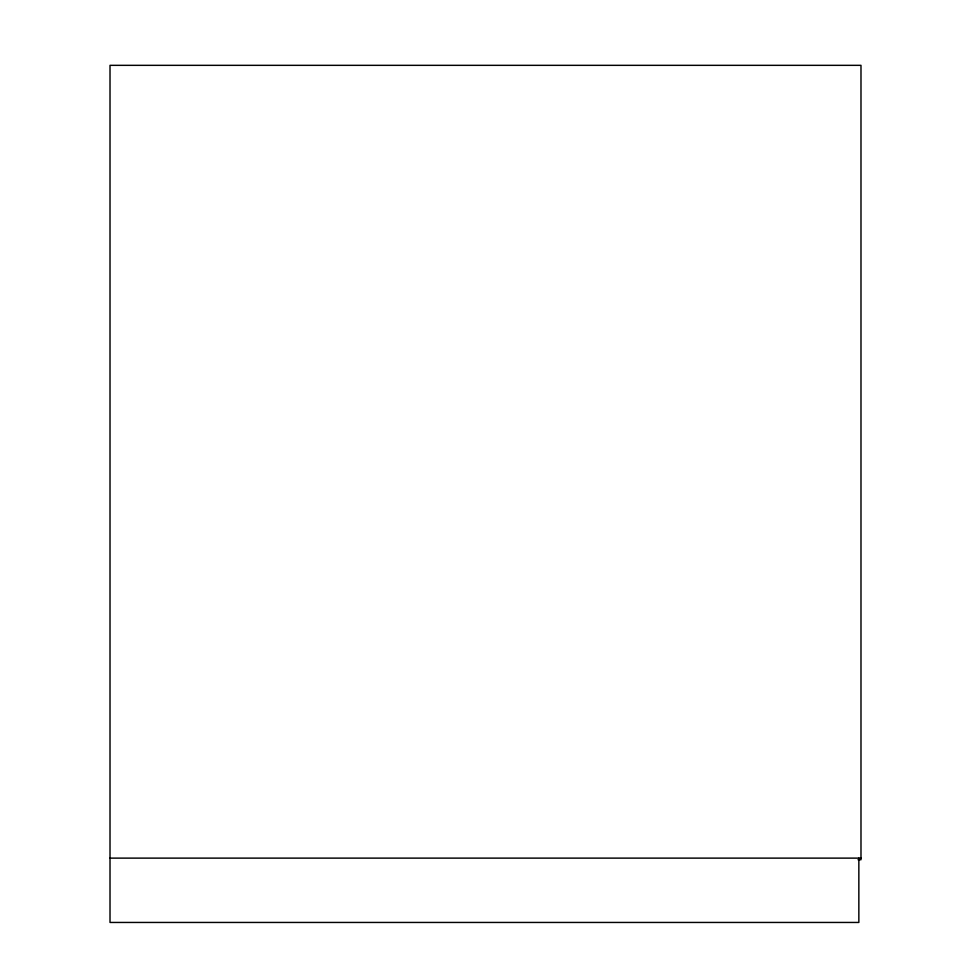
<?xml version="1.0" encoding="UTF-8"?>
<svg xmlns="http://www.w3.org/2000/svg" width="971" height="971" viewBox="0 0 971 971"><rect width="100%" height="100%" fill="white"/><g stroke="black" fill="none" stroke-linecap="round" stroke-linejoin="round"><path stroke-width="1.46" d="M110.014 858.121L860.986 858.121M858.012 859.736L860.986 859.736L860.986 65.336L110.014 65.336L110.014 922.45L858.85 922.45L858.85 858.121"/></g></svg>
